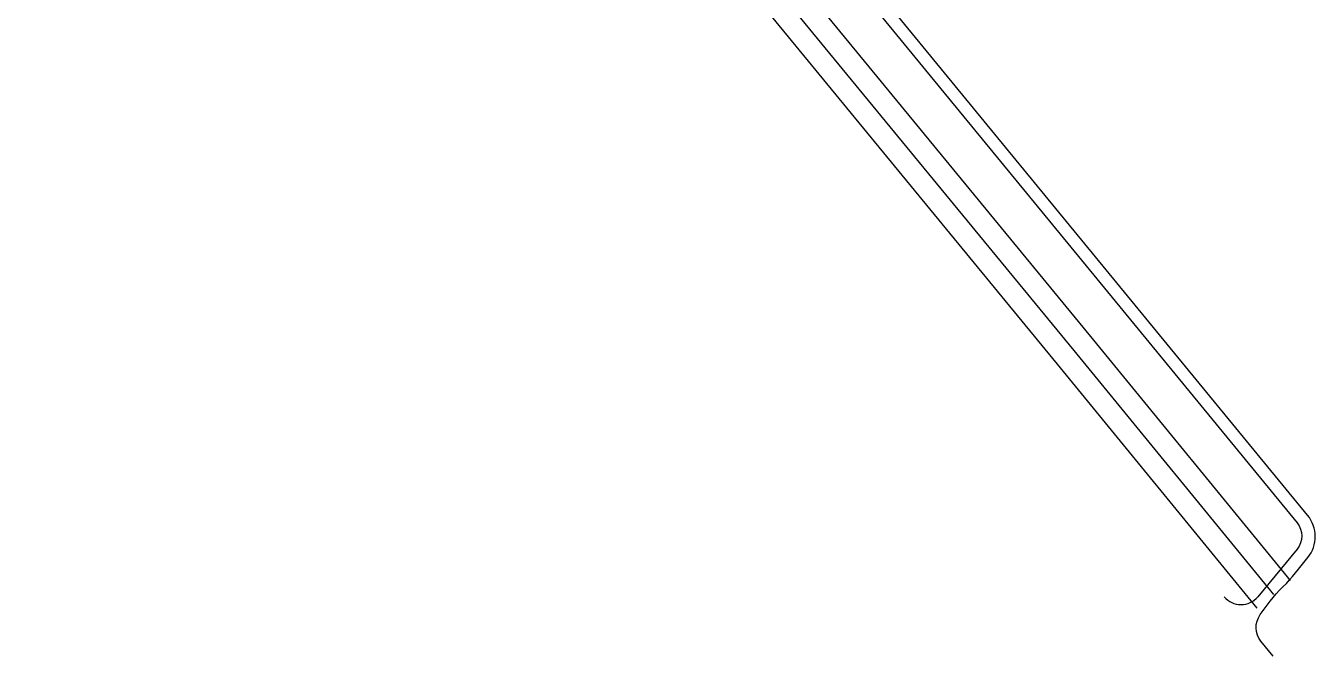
# Model space of a CAD drawing. Header units: metres. Extents: x 214070 to 217049, y 6350584 to 6351315.
# Drawn here: x 214070 to 214666, y 6350584 to 6350875 of the extents above; entities that cross this region are included whole.
import ezdxf
from ezdxf.lldxf.tags import DXFTag

# ---------------------------------------------------------------- set-up
doc = ezdxf.new("R2010")
doc.units = ezdxf.units.M
doc.layers.add('GG31-E-PLN-001_DC Cable Route Layout Plan_RevA$0$0-Road', color=7, linetype='Continuous', lineweight=25)
doc.layers.add('GG31-E-PLN-001_DC Cable Route Layout Plan_RevA$0$Internal Road', color=7, linetype='Continuous', lineweight=25)
doc.layers.add('GG31-E-PLN-001_DC Cable Route Layout Plan_RevA$0$S-ELEC-OH-Overhead Etsa Wires', color=10, linetype='GG31-E-PLN-001_DC Cable Route Layout Plan_RevA$0$ELEC-EtsaServ (OH)')
doc.styles.add('GG31-E-PLN-001_DC Cable Route Layout Plan_RevA$0$Standard', font='simplex.shx')
tags = doc.linetypes.add('GG31-E-PLN-001_DC Cable Route Layout Plan_RevA$0$33KV OVERHEAD LINE', pattern='A,1,-0.5,["33kV-O/V",GG31-E-PLN-001_DC Cable Route Layout Plan_RevA$0$Standard,S=0.3,R=0,X=-0.35,Y=-0.15],-1.6', length=3.1).pattern_tags.tags
tags[6] = DXFTag(74, 10)
doc.linetypes.add('GG31-E-PLN-001_DC Cable Route Layout Plan_RevA$0$ELEC-EtsaServ (OH)', pattern='A,1,[13,DTEI-RD.shx,S=1,R=0,X=0,Y=0],5', length=6)
doc.linetypes.add('GG31-E-PLN-001_DC Cable Route Layout Plan_RevA$0$FURN-Fence', pattern='A,4.1667,[15,DTEI-RD.shx,S=1,R=0,X=0,Y=0],-0.8333', length=5)

# ---------------------------------------------------------------- blocks, each defined once
blk = doc.blocks.new('GG31-E-PLN-001_DC Cable Route Layout Plan_RevA')
at = {"layer": 'GG31-E-PLN-001_DC Cable Route Layout Plan_RevA$0$0-Road'}
blk.add_line((229345.21, 6321588.03), (229327.05, 6321565.98), dxfattribs=at)
blk.add_arc((229319.33, 6321572.33), 10, 219.27045, 320.53665, dxfattribs=at)
at = {"layer": 'GG31-E-PLN-001_DC Cable Route Layout Plan_RevA$0$Internal Road'}
for points in [[(229350.08, 6321603.62), (229084.36, 6321927.68, -0.160258), (229081.54, 6321934.97), (229080.43, 6321956.82, 1.404343), (229059.14, 6321948.97), (229345.22, 6321600.09)], [(229334.19, 6321538.47), (229328.52, 6321545.37, -0.345), (229328.23, 6321557.7), (229332.83, 6321563.86), (229334.16, 6321565.65), (229335.54, 6321567.35), (229337.12, 6321569.05), (229338.77, 6321570.64), (229340.32, 6321572.04), (229341.69, 6321573.73), (229343.16, 6321575.32), (229344.5, 6321577.06), (229345.84, 6321578.69), (229350.17, 6321584.08, 0.35488), (229350.08, 6321603.62, 0.326145)], [(229345.22, 6321600.09), (229345.22, 6321600.09, -0.35812), (229345.21, 6321588.03)]]:
    blk.add_lwpolyline(points, format="xyb", dxfattribs=at)
at = {"layer": 'GG31-E-PLN-001_DC Cable Route Layout Plan_RevA$0$S-ELEC-OH-Overhead Etsa Wires', "color": 6, "linetype": 'GG31-E-PLN-001_DC Cable Route Layout Plan_RevA$0$FURN-Fence', "ltscale": 2}
for p, q in [((229249.91, 6321686.2), (229008.27, 6321980.47)), ((229234.46, 6321673.5), (228992.83, 6321967.76)), ((229342.23, 6321573.42), (229249.92, 6321686.19)), ((229326.75, 6321560.75), (229234.44, 6321673.52))]:
    blk.add_line(p, q, dxfattribs=at)
at = {"layer": 'GG31-E-PLN-001_DC Cable Route Layout Plan_RevA$0$S-ELEC-OH-Overhead Etsa Wires', "color": 6, "linetype": 'GG31-E-PLN-001_DC Cable Route Layout Plan_RevA$0$33KV OVERHEAD LINE', "ltscale": 5}
blk.add_lwpolyline([(229334.49, 6321567.08), (229242.18, 6321679.85), (229121.49, 6321826.66), (229000.55, 6321974.11), (228879.96, 6322120.57), (228757.77, 6322269.3)], dxfattribs=at)

msp = doc.modelspace()

# ---------------------------------------------------------------- block references
msp.add_blockref('GG31-E-PLN-001_DC Cable Route Layout Plan_RevA', (-14687.37, 29045.51))

doc.saveas('drawing.dxf')
